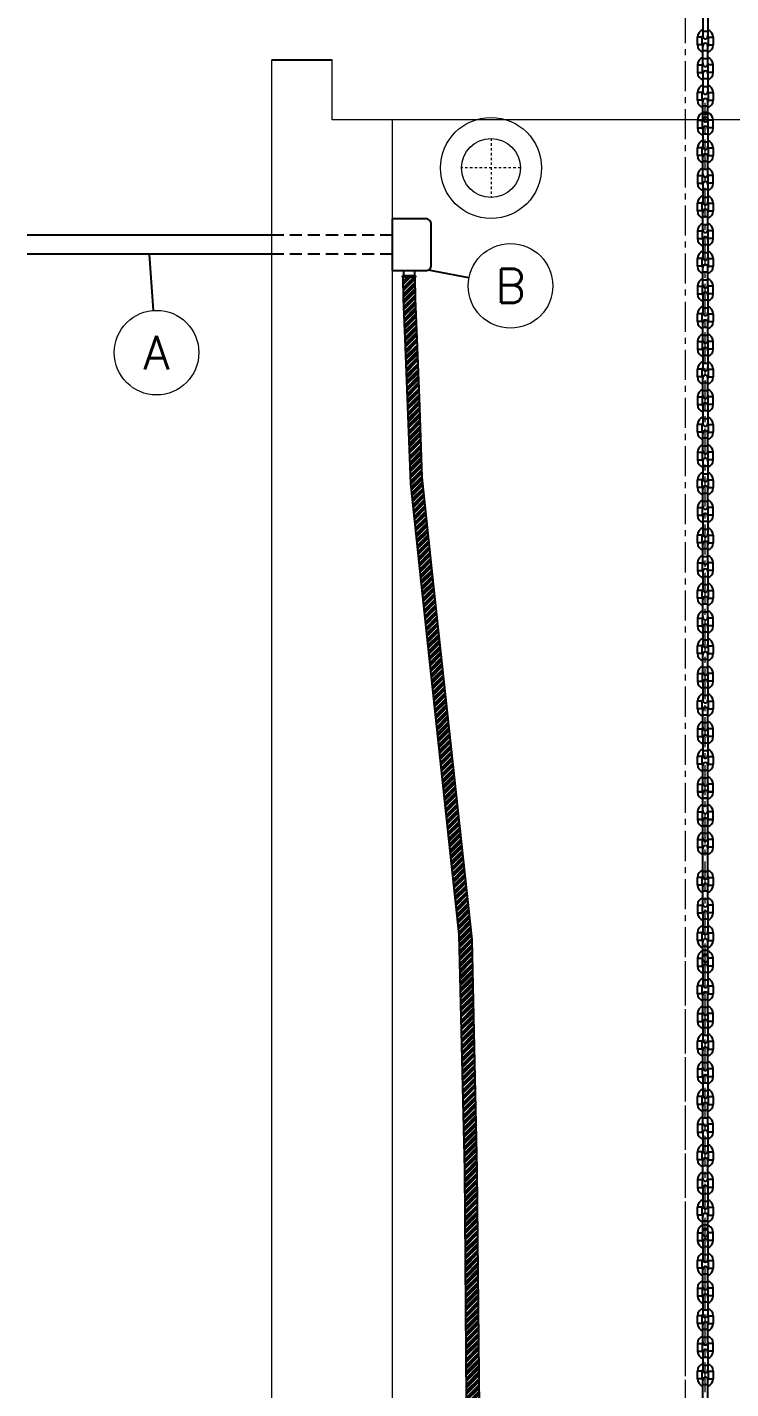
# Model space of a CAD drawing. Header units: millimetres. Extents: x 100 to 940, y 100 to 694.
# Drawn here: x 285.3 to 314.5, y 219 to 275.6 of the extents above; entities that cross this region are included whole.
import ezdxf
from ezdxf.enums import TextEntityAlignment as Align

# ---------------------------------------------------------------- set-up
doc = ezdxf.new("R2010")
doc.units = ezdxf.units.MM
for name, pattern in [('CENTER', [2, 1.25, -0.25, 0.25, -0.25]), ('DASHED', [0.75, 0.5, -0.25]), ('SGC_DASHDOT', [1, 0.5, -0.25, 0, -0.25])]:
    doc.linetypes.add(name, pattern=pattern)
for name, color, linetype, lineweight in [('CL', 1, 'CENTER', 9), ('PAREDE', 7, 'Continuous', 9), ('SGC-Anotaçoes (Dados da Peça)', 5, 'Continuous', 0), ('SGC-EIXOS', 9, 'SGC_DASHDOT', 9), ('SGC-Tubos (Desenho Bifilar)', 6, 'Continuous', 9)]:
    doc.layers.add(name, color=color, linetype=linetype, lineweight=lineweight)
doc.styles.add('SGC_Anotaçoes_Dados_da_Peça', font='txt.shx')

# ---------------------------------------------------------------- blocks, each defined once
blk = doc.blocks.new('BB-2-CA03-N0-D80-S0-L6000')
at = {"layer": 'SGC-EIXOS'}
for p, q in [((0, 49), (0, -49)), ((49, 0), (-49, 0))]:
    blk.add_line(p, q, dxfattribs=at)
at = {"layer": 'SGC-Tubos (Desenho Bifilar)'}
for radius in [84, 49]:
    blk.add_circle((0, 0), radius, dxfattribs=at)

msp = doc.modelspace()

# ---------------------------------------------------------------- hatches: boundary and pattern name
h = msp.add_hatch()
h.set_pattern_fill('ANSI34', color=2, scale=0.01)
h.set_pattern_definition([(45, (-1446.4746, -293.94258), (-0.134703842, 0.134703842), []), (45, (-1446.4297, -293.94258), (-0.134703842, 0.134703842), []), (45, (-1446.3848, -293.94258), (-0.134703842, 0.134703842), []), (45, (-1446.3399, -293.94258), (-0.134703842, 0.134703842), [])])
h.paths.add_polyline_path([(310.063, 161.287), (310.298, 161.375), (310.515, 161.414), (310.344, 161.881), (310.011, 163.704), (309.404, 166.847), (307.531, 172.03), (306.083, 178.521), (304.229, 199.745), (303.949, 228.129), (303.748, 237.71), (302.147, 252.477), (301.67, 256.916), (301.557, 260.212), (301.394, 264.334), (301.384, 265.237), (300.885, 265.237), (300.895, 264.334), (301.199, 256.655), (303.214, 237.906), (303.45, 228.129), (303.653, 199.424), (305.557, 178.009), (307.087, 171.361), (308.763, 167.044), (309.612, 163.324), (309.864, 161.852)])

# ---------------------------------------------------------------- linework, layer by layer
at = {"color": 7, "linetype": 'Continuous'}
for p, q in [((313.353, 276.009), (313.353, 275.236)), ((313.551, 276.009), (313.551, 275.236)), ((313.13, 274.885), (313.13, 275.21)), ((313.327, 274.885), (313.327, 275.21)), ((313.577, 275.21), (313.577, 274.885)), ((313.775, 275.21), (313.775, 274.885)), ((313.353, 274.086), (313.353, 274.859)), ((313.353, 274.086), (313.353, 274.859)), ((313.551, 274.086), (313.551, 274.859)), ((313.551, 274.086), (313.551, 274.859)), ((313.13, 274.06), (313.13, 273.735)), ((313.327, 274.06), (313.327, 273.735)), ((313.577, 273.735), (313.577, 274.06)), ((313.775, 273.735), (313.775, 274.06)), ((313.353, 273.709), (313.353, 272.936)), ((313.551, 273.709), (313.551, 272.936)), ((313.13, 272.585), (313.13, 272.91)), ((313.327, 272.585), (313.327, 272.91)), ((313.577, 272.91), (313.577, 272.585)), ((313.775, 272.91), (313.775, 272.585)), ((313.353, 271.786), (313.353, 272.559)), ((313.551, 271.786), (313.551, 272.559)), ((313.13, 271.76), (313.13, 271.435)), ((313.327, 271.76), (313.327, 271.435)), ((313.577, 271.435), (313.577, 271.76)), ((313.775, 271.435), (313.775, 271.76)), ((313.353, 271.409), (313.353, 270.636)), ((313.551, 271.409), (313.551, 270.636)), ((313.13, 270.285), (313.13, 270.61)), ((313.327, 270.285), (313.327, 270.61)), ((313.577, 270.61), (313.577, 270.285)), ((313.775, 270.61), (313.775, 270.285)), ((313.353, 269.486), (313.353, 270.259)), ((313.551, 269.486), (313.551, 270.259)), ((313.13, 269.46), (313.13, 269.135)), ((313.327, 269.46), (313.327, 269.135)), ((313.577, 269.135), (313.577, 269.46)), ((313.775, 269.135), (313.775, 269.46)), ((313.353, 269.109), (313.353, 268.336)), ((313.551, 269.109), (313.551, 268.336)), ((313.13, 267.985), (313.13, 268.31)), ((313.327, 267.985), (313.327, 268.31)), ((313.577, 268.31), (313.577, 267.985)), ((313.775, 268.31), (313.775, 267.985)), ((313.353, 267.186), (313.353, 267.959)), ((313.551, 267.186), (313.551, 267.959)), ((313.13, 267.16), (313.13, 266.835)), ((313.327, 267.16), (313.327, 266.835)), ((313.577, 266.835), (313.577, 267.16)), ((313.775, 266.835), (313.775, 267.16)), ((313.353, 266.809), (313.353, 266.036)), ((313.551, 266.809), (313.551, 266.036)), ((313.13, 265.685), (313.13, 266.01)), ((313.327, 265.685), (313.327, 266.01)), ((313.577, 266.01), (313.577, 265.685)), ((313.775, 266.01), (313.775, 265.685)), ((313.353, 264.886), (313.353, 265.659)), ((313.551, 264.886), (313.551, 265.659)), ((313.13, 264.86), (313.13, 264.535)), ((313.327, 264.86), (313.327, 264.535)), ((313.577, 264.535), (313.577, 264.86)), ((313.775, 264.535), (313.775, 264.86)), ((313.353, 264.509), (313.353, 263.736)), ((313.551, 264.509), (313.551, 263.736)), ((313.13, 263.385), (313.13, 263.71)), ((313.327, 263.385), (313.327, 263.71)), ((313.353, 262.586), (313.353, 263.359)), ((313.551, 262.586), (313.551, 263.359)), ((313.577, 263.71), (313.577, 263.385)), ((313.775, 263.71), (313.775, 263.385)), ((313.13, 262.56), (313.13, 262.235)), ((313.327, 262.56), (313.327, 262.235)), ((313.353, 262.209), (313.353, 261.436)), ((313.551, 262.209), (313.551, 261.436)), ((313.577, 262.235), (313.577, 262.56)), ((313.775, 262.235), (313.775, 262.56)), ((313.13, 261.085), (313.13, 261.41)), ((313.327, 261.085), (313.327, 261.41)), ((313.353, 260.286), (313.353, 261.059)), ((313.551, 260.286), (313.551, 261.059)), ((313.577, 261.41), (313.577, 261.085)), ((313.775, 261.41), (313.775, 261.085)), ((313.13, 260.26), (313.13, 259.935)), ((313.327, 260.26), (313.327, 259.935)), ((313.353, 259.909), (313.353, 259.136)), ((313.551, 259.909), (313.551, 259.136)), ((313.577, 259.935), (313.577, 260.26)), ((313.775, 259.935), (313.775, 260.26)), ((313.13, 258.785), (313.13, 259.11)), ((313.327, 258.785), (313.327, 259.11)), ((313.353, 257.986), (313.353, 258.759)), ((313.551, 257.986), (313.551, 258.759)), ((313.577, 259.11), (313.577, 258.785)), ((313.775, 259.11), (313.775, 258.785)), ((313.13, 257.96), (313.13, 257.635)), ((313.327, 257.96), (313.327, 257.635)), ((313.353, 257.609), (313.353, 256.836)), ((313.551, 257.609), (313.551, 256.836)), ((313.577, 257.635), (313.577, 257.96)), ((313.775, 257.635), (313.775, 257.96)), ((313.13, 256.485), (313.13, 256.81)), ((313.327, 256.485), (313.327, 256.81)), ((313.353, 255.686), (313.353, 256.459)), ((313.551, 255.686), (313.551, 256.459)), ((313.577, 256.81), (313.577, 256.485)), ((313.775, 256.81), (313.775, 256.485)), ((313.13, 255.66), (313.13, 255.335)), ((313.327, 255.66), (313.327, 255.335)), ((313.353, 255.309), (313.353, 254.536)), ((313.551, 255.309), (313.551, 254.536)), ((313.577, 255.335), (313.577, 255.66)), ((313.775, 255.335), (313.775, 255.66)), ((313.13, 254.185), (313.13, 254.51)), ((313.327, 254.185), (313.327, 254.51)), ((313.353, 253.386), (313.353, 254.159)), ((313.551, 253.386), (313.551, 254.159)), ((313.577, 254.51), (313.577, 254.185)), ((313.775, 254.51), (313.775, 254.185)), ((313.13, 253.36), (313.13, 253.035)), ((313.327, 253.36), (313.327, 253.035)), ((313.353, 253.009), (313.353, 252.236)), ((313.551, 253.009), (313.551, 252.236)), ((313.577, 253.035), (313.577, 253.36)), ((313.775, 253.035), (313.775, 253.36)), ((313.13, 251.885), (313.13, 252.21)), ((313.327, 251.885), (313.327, 252.21)), ((313.353, 251.086), (313.353, 251.859)), ((313.551, 251.086), (313.551, 251.859)), ((313.577, 252.21), (313.577, 251.885)), ((313.775, 252.21), (313.775, 251.885)), ((313.13, 251.06), (313.13, 250.735)), ((313.327, 251.06), (313.327, 250.735)), ((313.353, 250.709), (313.353, 249.936)), ((313.551, 250.709), (313.551, 249.936)), ((313.577, 250.735), (313.577, 251.06)), ((313.775, 250.735), (313.775, 251.06)), ((313.13, 249.585), (313.13, 249.91)), ((313.327, 249.585), (313.327, 249.91)), ((313.577, 249.91), (313.577, 249.585)), ((313.775, 249.91), (313.775, 249.585)), ((313.353, 248.786), (313.353, 249.559)), ((313.551, 248.786), (313.551, 249.559)), ((313.13, 248.76), (313.13, 248.435)), ((313.327, 248.76), (313.327, 248.435)), ((313.577, 248.435), (313.577, 248.76)), ((313.775, 248.435), (313.775, 248.76)), ((313.353, 248.409), (313.353, 247.636)), ((313.551, 248.409), (313.551, 247.636)), ((313.13, 247.285), (313.13, 247.61)), ((313.327, 247.285), (313.327, 247.61)), ((313.577, 247.61), (313.577, 247.285)), ((313.775, 247.61), (313.775, 247.285)), ((313.353, 246.486), (313.353, 247.259)), ((313.551, 246.486), (313.551, 247.259)), ((313.13, 246.46), (313.13, 246.135)), ((313.327, 246.46), (313.327, 246.135)), ((313.577, 246.135), (313.577, 246.46)), ((313.775, 246.135), (313.775, 246.46)), ((313.353, 246.109), (313.353, 245.336)), ((313.551, 246.109), (313.551, 245.336)), ((313.13, 244.985), (313.13, 245.31)), ((313.327, 244.985), (313.327, 245.31)), ((313.577, 245.31), (313.577, 244.985)), ((313.775, 245.31), (313.775, 244.985)), ((313.353, 244.186), (313.353, 244.959)), ((313.551, 244.186), (313.551, 244.959)), ((313.13, 244.16), (313.13, 243.835)), ((313.327, 244.16), (313.327, 243.835)), ((313.577, 243.835), (313.577, 244.16)), ((313.775, 243.835), (313.775, 244.16)), ((313.353, 243.036), (313.353, 243.809)), ((313.551, 243.036), (313.551, 243.809)), ((313.13, 243.01), (313.13, 242.685)), ((313.327, 243.01), (313.327, 242.685)), ((313.577, 242.685), (313.577, 243.01)), ((313.775, 242.685), (313.775, 243.01)), ((313.353, 241.886), (313.353, 242.659)), ((313.551, 241.886), (313.551, 242.659)), ((313.13, 241.86), (313.13, 241.535)), ((313.327, 241.86), (313.327, 241.535)), ((313.577, 241.535), (313.577, 241.86)), ((313.775, 241.535), (313.775, 241.86)), ((313.353, 240.311), (313.353, 241.509)), ((313.551, 240.311), (313.551, 241.509)), ((313.13, 239.96), (313.13, 240.285)), ((313.327, 239.96), (313.327, 240.285)), ((313.577, 240.285), (313.577, 239.96)), ((313.775, 240.285), (313.775, 239.96)), ((313.353, 239.161), (313.353, 239.934)), ((313.551, 239.161), (313.551, 239.934)), ((313.13, 239.135), (313.13, 238.81)), ((313.327, 239.135), (313.327, 238.81)), ((313.577, 238.81), (313.577, 239.135)), ((313.775, 238.81), (313.775, 239.135)), ((313.353, 238.784), (313.353, 238.011)), ((313.551, 238.784), (313.551, 238.011)), ((313.13, 237.66), (313.13, 237.985)), ((313.327, 237.66), (313.327, 237.985)), ((313.577, 237.985), (313.577, 237.66)), ((313.775, 237.985), (313.775, 237.66)), ((313.353, 236.861), (313.353, 237.634)), ((313.551, 236.861), (313.551, 237.634)), ((313.13, 236.927), (313.13, 236.602)), ((313.327, 236.927), (313.327, 236.602)), ((313.353, 236.576), (313.353, 235.803)), ((313.551, 236.576), (313.551, 235.803)), ((313.577, 236.602), (313.577, 236.927)), ((313.775, 236.602), (313.775, 236.927)), ((313.13, 235.452), (313.13, 235.777)), ((313.327, 235.452), (313.327, 235.777)), ((313.577, 235.777), (313.577, 235.452)), ((313.775, 235.777), (313.775, 235.452)), ((313.353, 234.653), (313.353, 235.426)), ((313.551, 234.653), (313.551, 235.426)), ((313.13, 234.627), (313.13, 234.302)), ((313.327, 234.627), (313.327, 234.302)), ((313.577, 234.302), (313.577, 234.627)), ((313.775, 234.302), (313.775, 234.627)), ((313.353, 234.276), (313.353, 233.503)), ((313.551, 234.276), (313.551, 233.503)), ((313.13, 233.152), (313.13, 233.477)), ((313.327, 233.152), (313.327, 233.477)), ((313.577, 233.477), (313.577, 233.152)), ((313.775, 233.477), (313.775, 233.152)), ((313.353, 232.353), (313.353, 233.126)), ((313.551, 232.353), (313.551, 233.126)), ((313.13, 232.327), (313.13, 232.002)), ((313.327, 232.327), (313.327, 232.002)), ((313.577, 232.002), (313.577, 232.327)), ((313.775, 232.002), (313.775, 232.327)), ((313.353, 231.976), (313.353, 231.203)), ((313.551, 231.976), (313.551, 231.203)), ((313.13, 230.852), (313.13, 231.177)), ((313.327, 230.852), (313.327, 231.177)), ((313.577, 231.177), (313.577, 230.852)), ((313.775, 231.177), (313.775, 230.852)), ((313.353, 230.053), (313.353, 230.826)), ((313.551, 230.053), (313.551, 230.826)), ((313.13, 230.027), (313.13, 229.702)), ((313.327, 230.027), (313.327, 229.702)), ((313.577, 229.702), (313.577, 230.027)), ((313.775, 229.702), (313.775, 230.027)), ((313.353, 229.676), (313.353, 228.903)), ((313.551, 229.676), (313.551, 228.903)), ((313.13, 228.552), (313.13, 228.877)), ((313.327, 228.552), (313.327, 228.877)), ((313.577, 228.877), (313.577, 228.552)), ((313.775, 228.877), (313.775, 228.552)), ((313.353, 227.753), (313.353, 228.526)), ((313.551, 227.753), (313.551, 228.526)), ((313.13, 227.727), (313.13, 227.402)), ((313.327, 227.727), (313.327, 227.402)), ((313.577, 227.402), (313.577, 227.727)), ((313.775, 227.402), (313.775, 227.727)), ((313.353, 227.376), (313.353, 226.603)), ((313.551, 227.376), (313.551, 226.603)), ((313.13, 226.252), (313.13, 226.577)), ((313.327, 226.252), (313.327, 226.577)), ((313.577, 226.577), (313.577, 226.252)), ((313.775, 226.577), (313.775, 226.252)), ((313.353, 225.453), (313.353, 226.226)), ((313.551, 225.453), (313.551, 226.226)), ((313.13, 225.517), (313.13, 225.192)), ((313.327, 225.517), (313.327, 225.192)), ((313.577, 225.192), (313.577, 225.517)), ((313.775, 225.192), (313.775, 225.517)), ((313.353, 225.166), (313.353, 224.393)), ((313.551, 225.166), (313.551, 224.393)), ((313.13, 224.042), (313.13, 224.367)), ((313.327, 224.042), (313.327, 224.367)), ((313.577, 224.367), (313.577, 224.042)), ((313.775, 224.367), (313.775, 224.042)), ((313.353, 223.243), (313.353, 224.016)), ((313.551, 223.243), (313.551, 224.016)), ((313.13, 223.217), (313.13, 222.892)), ((313.327, 223.217), (313.327, 222.892)), ((313.577, 222.892), (313.577, 223.217)), ((313.775, 222.892), (313.775, 223.217)), ((313.353, 222.866), (313.353, 222.093)), ((313.551, 222.866), (313.551, 222.093)), ((313.13, 221.742), (313.13, 222.067)), ((313.327, 221.742), (313.327, 222.067)), ((313.577, 222.067), (313.577, 221.742)), ((313.775, 222.067), (313.775, 221.742)), ((313.353, 220.943), (313.353, 221.716)), ((313.551, 220.943), (313.551, 221.716)), ((313.13, 220.917), (313.13, 220.592)), ((313.327, 220.917), (313.327, 220.592)), ((313.577, 220.592), (313.577, 220.917)), ((313.775, 220.592), (313.775, 220.917)), ((313.353, 220.566), (313.353, 219.793)), ((313.551, 220.566), (313.551, 219.793)), ((313.13, 219.442), (313.13, 219.767)), ((313.327, 219.442), (313.327, 219.767)), ((313.577, 219.767), (313.577, 219.442)), ((313.775, 219.767), (313.775, 219.442)), ((313.353, 218.643), (313.353, 219.416)), ((313.551, 218.643), (313.551, 219.416))]:
    msp.add_line(p, q, dxfattribs=at)
at = {"color": 9, "linetype": 'Continuous'}
for p, q in [((313.327, 275.21), (313.13, 275.21)), ((313.353, 275.46), (313.551, 275.46)), ((313.577, 275.21), (313.775, 275.21)), ((313.327, 274.885), (313.13, 274.885)), ((313.551, 274.635), (313.353, 274.635)), ((313.577, 274.885), (313.775, 274.885)), ((313.13, 274.06), (313.327, 274.06)), ((313.13, 274.06), (313.327, 274.06)), ((313.551, 274.31), (313.353, 274.31)), ((313.775, 274.06), (313.577, 274.06)), ((313.775, 274.06), (313.577, 274.06)), ((313.13, 273.735), (313.327, 273.735)), ((313.13, 273.735), (313.327, 273.735)), ((313.353, 273.485), (313.551, 273.485)), ((313.353, 273.485), (313.551, 273.485)), ((313.775, 273.735), (313.577, 273.735)), ((313.775, 273.735), (313.577, 273.735)), ((313.327, 272.91), (313.13, 272.91)), ((313.353, 273.16), (313.551, 273.16)), ((313.577, 272.91), (313.775, 272.91)), ((313.327, 272.585), (313.13, 272.585)), ((313.551, 272.335), (313.353, 272.335)), ((313.577, 272.585), (313.775, 272.585)), ((313.13, 271.76), (313.327, 271.76)), ((313.13, 271.76), (313.327, 271.76)), ((313.551, 272.01), (313.353, 272.01)), ((313.775, 271.76), (313.577, 271.76)), ((313.775, 271.76), (313.577, 271.76)), ((313.13, 271.435), (313.327, 271.435)), ((313.353, 271.185), (313.551, 271.185)), ((313.775, 271.435), (313.577, 271.435)), ((313.327, 270.61), (313.13, 270.61)), ((313.353, 270.86), (313.551, 270.86)), ((313.577, 270.61), (313.775, 270.61)), ((313.327, 270.285), (313.13, 270.285)), ((313.551, 270.035), (313.353, 270.035)), ((313.577, 270.285), (313.775, 270.285)), ((313.13, 269.46), (313.327, 269.46)), ((313.551, 269.71), (313.353, 269.71)), ((313.775, 269.46), (313.577, 269.46)), ((313.13, 269.135), (313.327, 269.135)), ((313.353, 268.885), (313.551, 268.885)), ((313.775, 269.135), (313.577, 269.135)), ((313.327, 268.31), (313.13, 268.31)), ((313.353, 268.56), (313.551, 268.56)), ((313.577, 268.31), (313.775, 268.31)), ((313.327, 267.985), (313.13, 267.985)), ((313.551, 267.735), (313.353, 267.735)), ((313.577, 267.985), (313.775, 267.985)), ((313.13, 267.16), (313.327, 267.16)), ((313.551, 267.41), (313.353, 267.41)), ((313.775, 267.16), (313.577, 267.16)), ((313.13, 266.835), (313.327, 266.835)), ((313.353, 266.585), (313.551, 266.585)), ((313.775, 266.835), (313.577, 266.835)), ((313.327, 266.01), (313.13, 266.01)), ((313.353, 266.26), (313.551, 266.26)), ((313.577, 266.01), (313.775, 266.01)), ((313.327, 265.685), (313.13, 265.685)), ((313.551, 265.435), (313.353, 265.435)), ((313.577, 265.685), (313.775, 265.685)), ((313.13, 264.86), (313.327, 264.86)), ((313.551, 265.11), (313.353, 265.11)), ((313.775, 264.86), (313.577, 264.86)), ((313.13, 264.535), (313.327, 264.535)), ((313.13, 264.535), (313.327, 264.535)), ((313.775, 264.535), (313.577, 264.535)), ((313.775, 264.535), (313.577, 264.535)), ((313.353, 264.285), (313.551, 264.285)), ((313.353, 264.285), (313.551, 264.285)), ((313.353, 263.96), (313.551, 263.96)), ((313.327, 263.71), (313.13, 263.71)), ((313.327, 263.385), (313.13, 263.385)), ((313.577, 263.71), (313.775, 263.71)), ((313.577, 263.385), (313.775, 263.385)), ((313.551, 263.135), (313.353, 263.135)), ((313.551, 262.81), (313.353, 262.81)), ((313.13, 262.56), (313.327, 262.56)), ((313.13, 262.235), (313.327, 262.235)), ((313.775, 262.56), (313.577, 262.56)), ((313.775, 262.235), (313.577, 262.235)), ((313.353, 261.985), (313.551, 261.985)), ((313.353, 261.66), (313.551, 261.66)), ((313.327, 261.41), (313.13, 261.41)), ((313.327, 261.085), (313.13, 261.085)), ((313.577, 261.41), (313.775, 261.41)), ((313.577, 261.085), (313.775, 261.085)), ((313.551, 260.835), (313.353, 260.835)), ((313.551, 260.51), (313.353, 260.51)), ((313.13, 260.26), (313.327, 260.26)), ((313.13, 259.935), (313.327, 259.935)), ((313.775, 260.26), (313.577, 260.26)), ((313.775, 259.935), (313.577, 259.935)), ((313.353, 259.685), (313.551, 259.685)), ((313.353, 259.36), (313.551, 259.36)), ((313.327, 259.11), (313.13, 259.11)), ((313.327, 258.785), (313.13, 258.785)), ((313.577, 259.11), (313.775, 259.11)), ((313.577, 258.785), (313.775, 258.785)), ((313.551, 258.535), (313.353, 258.535)), ((313.551, 258.21), (313.353, 258.21)), ((313.13, 257.96), (313.327, 257.96)), ((313.13, 257.635), (313.327, 257.635)), ((313.13, 257.635), (313.327, 257.635)), ((313.775, 257.96), (313.577, 257.96)), ((313.775, 257.635), (313.577, 257.635)), ((313.775, 257.635), (313.577, 257.635)), ((313.353, 257.385), (313.551, 257.385)), ((313.353, 257.06), (313.551, 257.06)), ((313.353, 257.385), (313.551, 257.385)), ((313.327, 256.81), (313.13, 256.81)), ((313.327, 256.485), (313.13, 256.485)), ((313.577, 256.81), (313.775, 256.81)), ((313.577, 256.485), (313.775, 256.485)), ((313.551, 256.235), (313.353, 256.235)), ((313.551, 255.91), (313.353, 255.91)), ((313.13, 255.66), (313.327, 255.66)), ((313.13, 255.335), (313.327, 255.335)), ((313.775, 255.66), (313.577, 255.66)), ((313.775, 255.335), (313.577, 255.335)), ((313.353, 255.085), (313.551, 255.085)), ((313.353, 254.76), (313.551, 254.76)), ((313.327, 254.51), (313.13, 254.51)), ((313.327, 254.185), (313.13, 254.185)), ((313.577, 254.51), (313.775, 254.51)), ((313.577, 254.185), (313.775, 254.185)), ((313.551, 253.935), (313.353, 253.935)), ((313.551, 253.61), (313.353, 253.61)), ((313.13, 253.36), (313.327, 253.36)), ((313.13, 253.035), (313.327, 253.035)), ((313.775, 253.36), (313.577, 253.36)), ((313.775, 253.035), (313.577, 253.035)), ((313.353, 252.785), (313.551, 252.785)), ((313.353, 252.46), (313.551, 252.46)), ((313.327, 252.21), (313.13, 252.21)), ((313.327, 251.885), (313.13, 251.885)), ((313.577, 252.21), (313.775, 252.21)), ((313.577, 251.885), (313.775, 251.885)), ((313.551, 251.635), (313.353, 251.635)), ((313.551, 251.31), (313.353, 251.31)), ((313.13, 251.06), (313.327, 251.06)), ((313.13, 250.735), (313.327, 250.735)), ((313.13, 250.735), (313.327, 250.735)), ((313.775, 251.06), (313.577, 251.06)), ((313.775, 250.735), (313.577, 250.735)), ((313.775, 250.735), (313.577, 250.735)), ((313.353, 250.485), (313.551, 250.485)), ((313.353, 250.485), (313.551, 250.485)), ((313.353, 250.16), (313.551, 250.16)), ((313.327, 249.91), (313.13, 249.91)), ((313.327, 249.585), (313.13, 249.585)), ((313.577, 249.91), (313.775, 249.91)), ((313.577, 249.585), (313.775, 249.585)), ((313.551, 249.335), (313.353, 249.335)), ((313.551, 249.01), (313.353, 249.01)), ((313.13, 248.76), (313.327, 248.76)), ((313.775, 248.76), (313.577, 248.76)), ((313.13, 248.435), (313.327, 248.435)), ((313.353, 248.185), (313.551, 248.185)), ((313.775, 248.435), (313.577, 248.435)), ((313.327, 247.61), (313.13, 247.61)), ((313.353, 247.86), (313.551, 247.86)), ((313.577, 247.61), (313.775, 247.61)), ((313.327, 247.285), (313.13, 247.285)), ((313.551, 247.035), (313.353, 247.035)), ((313.577, 247.285), (313.775, 247.285)), ((313.13, 246.46), (313.327, 246.46)), ((313.551, 246.71), (313.353, 246.71)), ((313.775, 246.46), (313.577, 246.46)), ((313.13, 246.135), (313.327, 246.135)), ((313.353, 245.885), (313.551, 245.885)), ((313.775, 246.135), (313.577, 246.135)), ((313.327, 245.31), (313.13, 245.31)), ((313.353, 245.56), (313.551, 245.56)), ((313.577, 245.31), (313.775, 245.31)), ((313.327, 244.985), (313.13, 244.985)), ((313.551, 244.735), (313.353, 244.735)), ((313.577, 244.985), (313.775, 244.985)), ((313.13, 244.16), (313.327, 244.16)), ((313.551, 244.41), (313.353, 244.41)), ((313.775, 244.16), (313.577, 244.16)), ((313.13, 243.835), (313.327, 243.835)), ((313.327, 243.835), (313.13, 243.835)), ((313.353, 243.585), (313.551, 243.585)), ((313.551, 243.585), (313.353, 243.585)), ((313.775, 243.835), (313.577, 243.835)), ((313.577, 243.835), (313.775, 243.835)), ((313.13, 243.01), (313.327, 243.01)), ((313.551, 243.26), (313.353, 243.26)), ((313.775, 243.01), (313.577, 243.01)), ((313.13, 242.685), (313.327, 242.685)), ((313.327, 242.685), (313.13, 242.685)), ((313.551, 242.435), (313.353, 242.435)), ((313.353, 242.435), (313.551, 242.435)), ((313.775, 242.685), (313.577, 242.685)), ((313.577, 242.685), (313.775, 242.685)), ((313.13, 241.86), (313.327, 241.86)), ((313.551, 242.11), (313.353, 242.11)), ((313.775, 241.86), (313.577, 241.86)), ((313.13, 241.535), (313.327, 241.535)), ((313.353, 241.285), (313.551, 241.285)), ((313.551, 241.285), (313.353, 241.285)), ((313.353, 241.285), (313.551, 241.285)), ((313.775, 241.535), (313.577, 241.535)), ((313.551, 240.535), (313.353, 240.535)), ((313.353, 240.535), (313.551, 240.535)), ((313.327, 240.285), (313.13, 240.285)), ((313.327, 239.96), (313.13, 239.96)), ((313.577, 240.285), (313.775, 240.285)), ((313.577, 239.96), (313.775, 239.96)), ((313.551, 239.71), (313.353, 239.71)), ((313.13, 239.135), (313.327, 239.135)), ((313.551, 239.385), (313.353, 239.385)), ((313.775, 239.135), (313.577, 239.135)), ((313.13, 238.81), (313.327, 238.81)), ((313.353, 238.56), (313.551, 238.56)), ((313.775, 238.81), (313.577, 238.81)), ((313.327, 237.985), (313.13, 237.985)), ((313.353, 238.235), (313.551, 238.235)), ((313.577, 237.985), (313.775, 237.985)), ((313.327, 237.66), (313.13, 237.66)), ((313.551, 237.41), (313.353, 237.41)), ((313.577, 237.66), (313.775, 237.66)), ((313.13, 236.927), (313.327, 236.927)), ((313.13, 236.602), (313.327, 236.602)), ((313.551, 237.085), (313.353, 237.085)), ((313.775, 236.927), (313.577, 236.927)), ((313.775, 236.602), (313.577, 236.602)), ((313.353, 236.352), (313.551, 236.352)), ((313.353, 236.027), (313.551, 236.027)), ((313.327, 235.777), (313.13, 235.777)), ((313.327, 235.452), (313.13, 235.452)), ((313.577, 235.777), (313.775, 235.777)), ((313.577, 235.452), (313.775, 235.452)), ((313.551, 235.202), (313.353, 235.202)), ((313.551, 234.877), (313.353, 234.877)), ((313.13, 234.627), (313.327, 234.627)), ((313.13, 234.302), (313.327, 234.302)), ((313.775, 234.627), (313.577, 234.627)), ((313.775, 234.302), (313.577, 234.302)), ((313.353, 234.052), (313.551, 234.052)), ((313.327, 233.477), (313.13, 233.477)), ((313.353, 233.727), (313.551, 233.727)), ((313.577, 233.477), (313.775, 233.477)), ((313.327, 233.152), (313.13, 233.152)), ((313.551, 232.902), (313.353, 232.902)), ((313.577, 233.152), (313.775, 233.152)), ((313.13, 232.327), (313.327, 232.327)), ((313.551, 232.577), (313.353, 232.577)), ((313.775, 232.327), (313.577, 232.327)), ((313.13, 232.002), (313.327, 232.002)), ((313.353, 231.752), (313.551, 231.752)), ((313.775, 232.002), (313.577, 232.002)), ((313.327, 231.177), (313.13, 231.177)), ((313.353, 231.427), (313.551, 231.427)), ((313.577, 231.177), (313.775, 231.177)), ((313.327, 230.852), (313.13, 230.852)), ((313.551, 230.602), (313.353, 230.602)), ((313.577, 230.852), (313.775, 230.852)), ((313.13, 230.027), (313.327, 230.027)), ((313.551, 230.277), (313.353, 230.277)), ((313.775, 230.027), (313.577, 230.027)), ((313.13, 229.702), (313.327, 229.702)), ((313.353, 229.452), (313.551, 229.452)), ((313.775, 229.702), (313.577, 229.702)), ((313.327, 228.877), (313.13, 228.877)), ((313.353, 229.127), (313.551, 229.127)), ((313.577, 228.877), (313.775, 228.877)), ((313.327, 228.552), (313.13, 228.552)), ((313.551, 228.302), (313.353, 228.302)), ((313.577, 228.552), (313.775, 228.552)), ((313.13, 227.727), (313.327, 227.727)), ((313.551, 227.977), (313.353, 227.977)), ((313.775, 227.727), (313.577, 227.727)), ((313.13, 227.402), (313.327, 227.402)), ((313.353, 227.152), (313.551, 227.152)), ((313.775, 227.402), (313.577, 227.402)), ((313.327, 226.577), (313.13, 226.577)), ((313.353, 226.827), (313.551, 226.827)), ((313.577, 226.577), (313.775, 226.577)), ((313.327, 226.252), (313.13, 226.252)), ((313.551, 226.002), (313.353, 226.002)), ((313.577, 226.252), (313.775, 226.252)), ((313.13, 225.517), (313.327, 225.517)), ((313.551, 225.677), (313.353, 225.677)), ((313.775, 225.517), (313.577, 225.517)), ((313.13, 225.192), (313.327, 225.192)), ((313.353, 224.942), (313.551, 224.942)), ((313.775, 225.192), (313.577, 225.192)), ((313.327, 224.367), (313.13, 224.367)), ((313.353, 224.617), (313.551, 224.617)), ((313.577, 224.367), (313.775, 224.367)), ((313.327, 224.042), (313.13, 224.042)), ((313.551, 223.792), (313.353, 223.792)), ((313.577, 224.042), (313.775, 224.042)), ((313.13, 223.217), (313.327, 223.217)), ((313.551, 223.467), (313.353, 223.467)), ((313.775, 223.217), (313.577, 223.217)), ((313.13, 222.892), (313.327, 222.892)), ((313.353, 222.642), (313.551, 222.642)), ((313.775, 222.892), (313.577, 222.892)), ((313.327, 222.067), (313.13, 222.067)), ((313.353, 222.317), (313.551, 222.317)), ((313.577, 222.067), (313.775, 222.067)), ((313.327, 221.742), (313.13, 221.742)), ((313.551, 221.492), (313.353, 221.492)), ((313.577, 221.742), (313.775, 221.742)), ((313.13, 220.917), (313.327, 220.917)), ((313.551, 221.167), (313.353, 221.167)), ((313.775, 220.917), (313.577, 220.917)), ((313.13, 220.592), (313.327, 220.592)), ((313.353, 220.342), (313.551, 220.342)), ((313.775, 220.592), (313.577, 220.592)), ((313.327, 219.767), (313.13, 219.767)), ((313.353, 220.017), (313.551, 220.017)), ((313.577, 219.767), (313.775, 219.767)), ((313.327, 219.442), (313.13, 219.442)), ((313.551, 219.192), (313.353, 219.192)), ((313.577, 219.442), (313.775, 219.442))]:
    msp.add_line(p, q, dxfattribs=at)
msp.add_line((295.436, 274.272), (297.936, 274.272))
at = {"color": 2}
for p, q in [((300.436, 267.658), (300.436, 265.509)), ((295.436, 266.984), (285.268, 266.984)), ((295.436, 266.184), (285.268, 266.184)), ((300.908, 265.509), (300.908, 265.283)), ((301.362, 265.509), (301.362, 265.283)), ((301.407, 265.283), (300.862, 265.283)), ((300.862, 265.237), (300.862, 265.283)), ((301.407, 265.237), (300.862, 265.237)), ((301.407, 265.283), (301.407, 265.237))]:
    msp.add_line(p, q, dxfattribs=at)
at = {"color": 2, "linetype": 'DASHED'}
for p, q in [((300.436, 266.984), (295.436, 266.984)), ((300.436, 266.184), (295.436, 266.184))]:
    msp.add_line(p, q, dxfattribs=at)
at = {"color": 5}
for p, q in [((290.519, 263.85), (290.352, 266.184)), ((303.63, 265.204), (301.94, 265.529))]:
    msp.add_line(p, q, dxfattribs=at)
at = {"color": 2}
msp.add_lwpolyline([(300.436, 265.509), (301.833, 265.509, 0.454478), (302.062, 265.734), (302.062, 267.433, 0.432809), (301.833, 267.658), (300.436, 267.658)], format="xyb", dxfattribs=at)
for points in [[(300.885, 265.237), (300.895, 264.334), (300.961, 262.685), (301.058, 260.212), (301.199, 256.655), (301.648, 252.477), (303.214, 237.906), (303.45, 228.129), (303.653, 199.424), (305.557, 178.009), (307.087, 171.361), (308.763, 167.044), (309.612, 163.324), (309.864, 161.852), (310.072, 161.291)], [(301.384, 265.237), (301.394, 264.334), (301.46, 262.685), (301.557, 260.212), (301.67, 256.916), (302.147, 252.477), (303.748, 237.71), (303.949, 228.129), (304.229, 199.745), (306.083, 178.521), (307.531, 172.03), (309.404, 166.847), (310.011, 163.704), (310.344, 161.881), (310.527, 161.416)]]:
    msp.add_lwpolyline(points, dxfattribs=at)
at = {"color": 7, "linetype": 'Continuous'}
for centre, radius, start, end in [((313.452, 275.21), 0.323, 107.8475, 180), ((313.452, 275.21), 0.125, 142.2678, 180), ((313.452, 275.236), 0.0988, 180, 0), ((313.452, 275.21), 0.323, 0, 72.1525), ((313.452, 275.21), 0.125, 0, 37.7322), ((313.452, 274.885), 0.323, 180, 252.1525), ((313.452, 274.885), 0.125, 180, 217.7322), ((313.452, 274.859), 0.0988, 0, 180), ((313.452, 274.885), 0.323, 287.8475, 0), ((313.452, 274.885), 0.125, 322.2678, 0), ((313.452, 274.06), 0.323, 107.8475, 180), ((313.452, 274.06), 0.323, 107.8475, 180), ((313.452, 274.06), 0.125, 142.2678, 180), ((313.452, 274.06), 0.125, 142.2678, 180), ((313.452, 274.086), 0.0988, 180, 0), ((313.452, 274.086), 0.0988, 180, 0), ((313.452, 274.06), 0.323, 0, 72.1525), ((313.452, 274.06), 0.323, 0, 72.1525), ((313.452, 274.06), 0.125, 0, 37.7322), ((313.452, 274.06), 0.125, 0, 37.7322), ((313.452, 273.735), 0.323, 180, 252.1525), ((313.452, 273.735), 0.323, 180, 252.1525), ((313.452, 273.735), 0.125, 180, 217.7322), ((313.452, 273.735), 0.125, 180, 217.7322), ((313.452, 273.709), 0.0988, 0, 180), ((313.452, 273.709), 0.0988, 0, 180), ((313.452, 273.735), 0.323, 287.8475, 0), ((313.452, 273.735), 0.125, 322.2678, 0), ((313.452, 273.735), 0.323, 287.8475, 0), ((313.452, 273.735), 0.125, 322.2678, 0), ((313.452, 272.91), 0.323, 107.8475, 180), ((313.452, 272.91), 0.125, 142.2678, 180), ((313.452, 272.936), 0.0988, 180, 0), ((313.452, 272.91), 0.323, 0, 72.1525), ((313.452, 272.91), 0.125, 0, 37.7322), ((313.452, 272.585), 0.323, 180, 252.1525), ((313.452, 272.585), 0.125, 180, 217.7322), ((313.452, 272.559), 0.0988, 0, 180), ((313.452, 272.585), 0.323, 287.8475, 0), ((313.452, 272.585), 0.125, 322.2678, 0), ((313.452, 271.76), 0.323, 0, 180), ((313.452, 271.76), 0.323, 107.8475, 180), ((313.452, 271.76), 0.125, 0, 180), ((313.452, 271.76), 0.125, 142.2678, 180), ((313.452, 271.786), 0.0988, 180, 0), ((313.452, 271.76), 0.323, 0, 72.1525), ((313.452, 271.76), 0.125, 0, 37.7322), ((313.452, 271.435), 0.323, 180, 252.1525), ((313.452, 271.435), 0.125, 180, 217.7322), ((313.452, 271.409), 0.0988, 0, 180), ((313.452, 271.435), 0.323, 287.8475, 0), ((313.452, 271.435), 0.125, 322.2678, 0), ((313.452, 270.61), 0.323, 107.8475, 180), ((313.452, 270.61), 0.125, 142.2678, 180), ((313.452, 270.636), 0.0988, 180, 0), ((313.452, 270.61), 0.323, 0, 72.1525), ((313.452, 270.61), 0.125, 0, 37.7322), ((313.452, 270.285), 0.323, 180, 252.1525), ((313.452, 270.285), 0.125, 180, 217.7322), ((313.452, 270.259), 0.0988, 0, 180), ((313.452, 270.285), 0.323, 287.8475, 0), ((313.452, 270.285), 0.125, 322.2678, 0), ((313.452, 269.46), 0.323, 107.8475, 180), ((313.452, 269.46), 0.125, 142.2678, 180), ((313.452, 269.486), 0.0988, 180, 0), ((313.452, 269.46), 0.323, 0, 72.1525), ((313.452, 269.46), 0.125, 0, 37.7322), ((313.452, 269.135), 0.323, 180, 252.1525), ((313.452, 269.135), 0.125, 180, 217.7322), ((313.452, 269.109), 0.0988, 0, 180), ((313.452, 269.135), 0.323, 287.8475, 0), ((313.452, 269.135), 0.125, 322.2678, 0), ((313.452, 268.31), 0.323, 107.8475, 180), ((313.452, 268.31), 0.125, 142.2678, 180), ((313.452, 268.336), 0.0988, 180, 0), ((313.452, 268.31), 0.323, 0, 72.1525), ((313.452, 268.31), 0.125, 0, 37.7322), ((313.452, 267.985), 0.323, 180, 252.1525), ((313.452, 267.985), 0.125, 180, 217.7322), ((313.452, 267.959), 0.0988, 0, 180), ((313.452, 267.985), 0.323, 287.8475, 0), ((313.452, 267.985), 0.125, 322.2678, 0), ((313.452, 267.16), 0.323, 107.8475, 180), ((313.452, 267.16), 0.125, 142.2678, 180), ((313.452, 267.186), 0.0988, 180, 0), ((313.452, 267.16), 0.323, 0, 72.1525), ((313.452, 267.16), 0.125, 0, 37.7322), ((313.452, 266.835), 0.323, 180, 252.1525), ((313.452, 266.835), 0.125, 180, 217.7322), ((313.452, 266.809), 0.0988, 0, 180), ((313.452, 266.835), 0.323, 287.8475, 0), ((313.452, 266.835), 0.125, 322.2678, 0), ((313.452, 266.01), 0.323, 107.8475, 180), ((313.452, 266.01), 0.125, 142.2678, 180), ((313.452, 266.036), 0.0988, 180, 0), ((313.452, 266.01), 0.323, 0, 72.1525), ((313.452, 266.01), 0.125, 0, 37.7322), ((313.452, 265.685), 0.323, 180, 252.1525), ((313.452, 265.685), 0.125, 180, 217.7322), ((313.452, 265.659), 0.0988, 0, 180), ((313.452, 265.685), 0.323, 287.8475, 0), ((313.452, 265.685), 0.125, 322.2678, 0), ((313.452, 264.86), 0.323, 107.8475, 180), ((313.452, 264.86), 0.125, 142.2678, 180), ((313.452, 264.886), 0.0988, 180, 0), ((313.452, 264.86), 0.323, 0, 72.1525), ((313.452, 264.86), 0.125, 0, 37.7322), ((313.452, 264.535), 0.323, 180, 252.1525), ((313.452, 264.535), 0.323, 180, 252.1525), ((313.452, 264.535), 0.125, 180, 217.7322), ((313.452, 264.535), 0.125, 180, 217.7322), ((313.452, 264.509), 0.0988, 0, 180), ((313.452, 264.509), 0.0988, 0, 180), ((313.452, 264.535), 0.323, 287.8475, 0), ((313.452, 264.535), 0.125, 322.2678, 0), ((313.452, 264.535), 0.323, 287.8475, 0), ((313.452, 264.535), 0.125, 322.2678, 0), ((313.452, 263.71), 0.323, 107.8475, 180), ((313.452, 263.71), 0.125, 142.2678, 180), ((313.452, 263.736), 0.0988, 180, 0), ((313.452, 263.71), 0.323, 0, 72.1525), ((313.452, 263.71), 0.125, 0, 37.7322), ((313.452, 263.385), 0.323, 180, 252.1525), ((313.452, 263.385), 0.125, 180, 217.7322), ((313.452, 263.359), 0.0988, 0, 180), ((313.452, 263.385), 0.323, 287.8475, 0), ((313.452, 263.385), 0.125, 322.2678, 0), ((313.452, 262.56), 0.323, 107.8475, 180), ((313.452, 262.56), 0.125, 142.2678, 180), ((313.452, 262.56), 0.323, 0, 72.1525), ((313.452, 262.56), 0.125, 0, 37.7322), ((313.452, 262.235), 0.323, 180, 252.1525), ((313.452, 262.235), 0.125, 180, 217.7322), ((313.452, 262.586), 0.0988, 180, 0), ((313.452, 262.209), 0.0988, 0, 180), ((313.452, 262.235), 0.323, 287.8475, 0), ((313.452, 262.235), 0.125, 322.2678, 0), ((313.452, 261.41), 0.323, 107.8475, 180), ((313.452, 261.41), 0.125, 142.2678, 180), ((313.452, 261.41), 0.323, 0, 72.1525), ((313.452, 261.41), 0.125, 0, 37.7322), ((313.452, 261.085), 0.323, 180, 252.1525), ((313.452, 261.085), 0.125, 180, 217.7322), ((313.452, 261.436), 0.0988, 180, 0), ((313.452, 261.059), 0.0988, 0, 180), ((313.452, 261.085), 0.323, 287.8475, 0), ((313.452, 261.085), 0.125, 322.2678, 0), ((313.452, 260.26), 0.323, 107.8475, 180), ((313.452, 260.26), 0.125, 142.2678, 180), ((313.452, 260.26), 0.323, 0, 72.1525), ((313.452, 260.26), 0.125, 0, 37.7322), ((313.452, 259.935), 0.323, 180, 252.1525), ((313.452, 259.935), 0.125, 180, 217.7322), ((313.452, 260.286), 0.0988, 180, 0), ((313.452, 259.909), 0.0988, 0, 180), ((313.452, 259.935), 0.323, 287.8475, 0), ((313.452, 259.935), 0.125, 322.2678, 0), ((313.452, 259.11), 0.323, 107.8475, 180), ((313.452, 259.11), 0.323, 0, 72.1525), ((313.452, 258.785), 0.323, 180, 252.1525), ((313.452, 259.11), 0.125, 142.2678, 180), ((313.452, 258.785), 0.125, 180, 217.7322), ((313.452, 259.136), 0.0988, 180, 0), ((313.452, 258.759), 0.0988, 0, 180), ((313.452, 259.11), 0.125, 0, 37.7322), ((313.452, 258.785), 0.323, 287.8475, 0), ((313.452, 258.785), 0.125, 322.2678, 0), ((313.452, 257.96), 0.323, 107.8475, 180), ((313.452, 257.96), 0.323, 0, 72.1525), ((313.452, 257.635), 0.323, 180, 252.1525), ((313.452, 257.635), 0.323, 180, 252.1525), ((313.452, 257.96), 0.125, 142.2678, 180), ((313.452, 257.635), 0.125, 180, 217.7322), ((313.452, 257.635), 0.125, 180, 217.7322), ((313.452, 257.609), 0.0988, 0, 180), ((313.452, 257.986), 0.0988, 180, 0), ((313.452, 257.609), 0.0988, 0, 180), ((313.452, 257.96), 0.125, 0, 37.7322), ((313.452, 257.635), 0.323, 287.8475, 0), ((313.452, 257.635), 0.125, 322.2678, 0), ((313.452, 257.635), 0.323, 287.8475, 0), ((313.452, 257.635), 0.125, 322.2678, 0), ((313.452, 256.81), 0.323, 107.8475, 180), ((313.452, 256.81), 0.323, 0, 72.1525), ((313.452, 256.485), 0.323, 180, 252.1525), ((313.452, 256.81), 0.125, 142.2678, 180), ((313.452, 256.485), 0.125, 180, 217.7322), ((313.452, 256.836), 0.0988, 180, 0), ((313.452, 256.459), 0.0988, 0, 180), ((313.452, 256.81), 0.125, 0, 37.7322), ((313.452, 256.485), 0.323, 287.8475, 0), ((313.452, 256.485), 0.125, 322.2678, 0), ((313.452, 255.66), 0.323, 107.8475, 180), ((313.452, 255.66), 0.323, 0, 72.1525), ((313.452, 255.335), 0.323, 180, 252.1525), ((313.452, 255.66), 0.125, 142.2678, 180), ((313.452, 255.335), 0.125, 180, 217.7322), ((313.452, 255.686), 0.0988, 180, 0), ((313.452, 255.309), 0.0988, 0, 180), ((313.452, 255.66), 0.125, 0, 37.7322), ((313.452, 255.335), 0.323, 287.8475, 0), ((313.452, 255.335), 0.125, 322.2678, 0), ((313.452, 254.51), 0.323, 107.8475, 180), ((313.452, 254.51), 0.323, 0, 72.1525), ((313.452, 254.185), 0.323, 180, 252.1525), ((313.452, 254.51), 0.125, 142.2678, 180), ((313.452, 254.185), 0.125, 180, 217.7322), ((313.452, 254.536), 0.0988, 180, 0), ((313.452, 254.159), 0.0988, 0, 180), ((313.452, 254.51), 0.125, 0, 37.7322), ((313.452, 254.185), 0.323, 287.8475, 0), ((313.452, 254.185), 0.125, 322.2678, 0), ((313.452, 253.36), 0.323, 107.8475, 180), ((313.452, 253.36), 0.323, 0, 72.1525), ((313.452, 253.035), 0.323, 180, 252.1525), ((313.452, 253.36), 0.125, 142.2678, 180), ((313.452, 253.035), 0.125, 180, 217.7322), ((313.452, 253.386), 0.0988, 180, 0), ((313.452, 253.009), 0.0988, 0, 180), ((313.452, 253.36), 0.125, 0, 37.7322), ((313.452, 253.035), 0.323, 287.8475, 0), ((313.452, 253.035), 0.125, 322.2678, 0), ((313.452, 252.21), 0.323, 107.8475, 180), ((313.452, 252.21), 0.323, 0, 72.1525), ((313.452, 251.885), 0.323, 180, 252.1525), ((313.452, 252.21), 0.125, 142.2678, 180), ((313.452, 251.885), 0.125, 180, 217.7322), ((313.452, 252.236), 0.0988, 180, 0), ((313.452, 251.859), 0.0988, 0, 180), ((313.452, 252.21), 0.125, 0, 37.7322), ((313.452, 251.885), 0.323, 287.8475, 0), ((313.452, 251.885), 0.125, 322.2678, 0), ((313.452, 251.06), 0.323, 107.8475, 180), ((313.452, 251.06), 0.323, 0, 72.1525), ((313.452, 250.735), 0.323, 180, 252.1525), ((313.452, 250.735), 0.323, 180, 252.1525), ((313.452, 251.06), 0.125, 142.2678, 180), ((313.452, 250.735), 0.125, 180, 217.7322), ((313.452, 250.735), 0.125, 180, 217.7322), ((313.452, 251.086), 0.0988, 180, 0), ((313.452, 250.709), 0.0988, 0, 180), ((313.452, 250.709), 0.0988, 0, 180), ((313.452, 251.06), 0.125, 0, 37.7322), ((313.452, 250.735), 0.323, 287.8475, 0), ((313.452, 250.735), 0.125, 322.2678, 0), ((313.452, 250.735), 0.323, 287.8475, 0), ((313.452, 250.735), 0.125, 322.2678, 0), ((313.452, 249.91), 0.323, 107.8475, 180), ((313.452, 249.91), 0.323, 0, 72.1525), ((313.452, 249.585), 0.323, 180, 252.1525), ((313.452, 249.91), 0.125, 142.2678, 180), ((313.452, 249.585), 0.125, 180, 217.7322), ((313.452, 249.936), 0.0988, 180, 0), ((313.452, 249.559), 0.0988, 0, 180), ((313.452, 249.91), 0.125, 0, 37.7322), ((313.452, 249.585), 0.323, 287.8475, 0), ((313.452, 249.585), 0.125, 322.2678, 0), ((313.452, 248.76), 0.323, 107.8475, 180), ((313.452, 248.76), 0.323, 0, 72.1525), ((313.452, 248.76), 0.125, 142.2678, 180), ((313.452, 248.786), 0.0988, 180, 0), ((313.452, 248.409), 0.0988, 0, 180), ((313.452, 248.76), 0.125, 0, 37.7322), ((313.452, 248.435), 0.323, 180, 252.1525), ((313.452, 247.61), 0.323, 107.8475, 180), ((313.452, 248.435), 0.125, 180, 217.7322), ((313.452, 248.435), 0.323, 287.8475, 0), ((313.452, 248.435), 0.125, 322.2678, 0), ((313.452, 247.61), 0.323, 0, 72.1525), ((313.452, 247.61), 0.125, 142.2678, 180), ((313.452, 247.636), 0.0988, 180, 0), ((313.452, 247.259), 0.0988, 0, 180), ((313.452, 247.61), 0.125, 0, 37.7322), ((313.452, 247.285), 0.323, 180, 252.1525), ((313.452, 246.46), 0.323, 107.8475, 180), ((313.452, 247.285), 0.125, 180, 217.7322), ((313.452, 247.285), 0.323, 287.8475, 0), ((313.452, 247.285), 0.125, 322.2678, 0), ((313.452, 246.46), 0.323, 0, 72.1525), ((313.452, 246.46), 0.125, 142.2678, 180), ((313.452, 246.486), 0.0988, 180, 0), ((313.452, 246.109), 0.0988, 0, 180), ((313.452, 246.46), 0.125, 0, 37.7322), ((313.452, 246.135), 0.323, 180, 252.1525), ((313.452, 245.31), 0.323, 107.8475, 180), ((313.452, 246.135), 0.125, 180, 217.7322), ((313.452, 246.135), 0.323, 287.8475, 0), ((313.452, 246.135), 0.125, 322.2678, 0), ((313.452, 245.31), 0.323, 0, 72.1525), ((313.452, 245.31), 0.125, 142.2678, 180), ((313.452, 245.336), 0.0988, 180, 0), ((313.452, 244.959), 0.0988, 0, 180), ((313.452, 245.31), 0.125, 0, 37.7322), ((313.452, 244.985), 0.323, 180, 252.1525), ((313.452, 244.985), 0.125, 180, 217.7322), ((313.452, 244.985), 0.323, 287.8475, 0), ((313.452, 244.985), 0.125, 322.2678, 0), ((313.452, 244.16), 0.323, 107.8475, 180), ((313.452, 244.16), 0.125, 142.2678, 180), ((313.452, 244.186), 0.0988, 180, 0), ((313.452, 244.16), 0.323, 0, 72.1525), ((313.452, 244.16), 0.125, 0, 37.7322), ((313.452, 243.835), 0.323, 180, 252.1525), ((313.452, 243.835), 0.323, 180, 252.1525), ((313.452, 243.835), 0.125, 180, 217.7322), ((313.452, 243.835), 0.125, 180, 217.7322), ((313.452, 243.809), 0.0988, 0, 180), ((313.452, 243.809), 0.0988, 0, 180), ((313.452, 243.835), 0.323, 287.8475, 0), ((313.452, 243.835), 0.125, 322.2678, 0), ((313.452, 243.835), 0.323, 287.8475, 0), ((313.452, 243.835), 0.125, 322.2678, 0), ((313.452, 243.01), 0.323, 107.8475, 180), ((313.452, 243.01), 0.125, 142.2678, 180), ((313.452, 243.036), 0.0988, 180, 0), ((313.452, 243.01), 0.323, 0, 72.1525), ((313.452, 243.01), 0.125, 0, 37.7322), ((313.452, 242.685), 0.323, 180, 252.1525), ((313.452, 242.685), 0.323, 180, 252.1525), ((313.452, 242.685), 0.125, 180, 217.7322), ((313.452, 242.685), 0.125, 180, 217.7322), ((313.452, 242.659), 0.0988, 0, 180), ((313.452, 242.659), 0.0988, 0, 180), ((313.452, 242.685), 0.323, 287.8475, 0), ((313.452, 242.685), 0.125, 322.2678, 0), ((313.452, 242.685), 0.323, 287.8475, 0), ((313.452, 242.685), 0.125, 322.2678, 0), ((313.452, 241.86), 0.323, 107.8475, 180), ((313.452, 241.86), 0.125, 142.2678, 180), ((313.452, 241.886), 0.0988, 180, 0), ((313.452, 241.86), 0.323, 0, 72.1525), ((313.452, 241.86), 0.125, 0, 37.7322), ((313.452, 241.535), 0.323, 180, 252.1525), ((313.452, 241.535), 0.125, 180, 217.7322), ((313.452, 241.535), 0.125, 180, 217.7322), ((313.452, 241.535), 0.125, 180, 217.7322), ((313.452, 241.509), 0.0988, 0, 180), ((313.452, 241.509), 0.0988, 0, 180), ((313.452, 241.509), 0.0988, 0, 180), ((313.452, 241.535), 0.323, 287.8475, 0), ((313.452, 241.535), 0.125, 322.2678, 0), ((313.452, 241.535), 0.125, 322.2678, 0), ((313.452, 241.535), 0.125, 322.2678, 0), ((313.452, 240.285), 0.323, 107.8475, 180), ((313.452, 240.285), 0.323, 0, 72.1525), ((313.452, 239.96), 0.323, 180, 252.1525), ((313.452, 240.285), 0.125, 142.2678, 180), ((313.452, 240.285), 0.125, 142.2678, 180), ((313.452, 239.96), 0.125, 180, 217.7322), ((313.452, 240.311), 0.0988, 180, 0), ((313.452, 240.311), 0.0988, 180, 0), ((313.452, 239.934), 0.0988, 0, 180), ((313.452, 240.285), 0.125, 0, 37.7322), ((313.452, 240.285), 0.125, 0, 37.7322), ((313.452, 239.96), 0.323, 287.8475, 0), ((313.452, 239.96), 0.125, 322.2678, 0), ((313.452, 239.135), 0.323, 107.8475, 180), ((313.452, 239.135), 0.323, 0, 72.1525), ((313.452, 239.135), 0.125, 142.2678, 180), ((313.452, 239.161), 0.0988, 180, 0), ((313.452, 238.784), 0.0988, 0, 180), ((313.452, 239.135), 0.125, 0, 37.7322), ((313.452, 238.81), 0.323, 180, 252.1525), ((313.452, 237.985), 0.323, 107.8475, 180), ((313.452, 238.81), 0.125, 180, 217.7322), ((313.452, 238.81), 0.323, 287.8475, 0), ((313.452, 238.81), 0.125, 322.2678, 0), ((313.452, 237.985), 0.323, 0, 72.1525), ((313.452, 237.985), 0.125, 142.2678, 180), ((313.452, 238.011), 0.0988, 180, 0), ((313.452, 237.634), 0.0988, 0, 180), ((313.452, 237.985), 0.125, 0, 37.7322), ((313.452, 237.66), 0.323, 180, 252.1525), ((313.452, 236.927), 0.323, 0, 180), ((313.452, 237.66), 0.125, 180, 217.7322), ((313.452, 237.66), 0.323, 287.8475, 0), ((313.452, 237.66), 0.125, 322.2678, 0), ((313.452, 236.602), 0.323, 180, 252.1525), ((313.452, 236.927), 0.125, 0, 180), ((313.452, 236.602), 0.125, 180, 217.7322), ((313.452, 236.576), 0.0988, 0, 180), ((313.452, 236.861), 0.0988, 180, 0), ((313.452, 236.602), 0.323, 287.8475, 0), ((313.452, 236.602), 0.125, 322.2678, 0), ((313.452, 235.777), 0.323, 107.8475, 180), ((313.452, 235.777), 0.323, 0, 72.1525), ((313.452, 235.452), 0.323, 180, 252.1525), ((313.452, 235.777), 0.125, 142.2678, 180), ((313.452, 235.452), 0.125, 180, 217.7322), ((313.452, 235.803), 0.0988, 180, 0), ((313.452, 235.426), 0.0988, 0, 180), ((313.452, 235.777), 0.125, 0, 37.7322), ((313.452, 235.452), 0.323, 287.8475, 0), ((313.452, 235.452), 0.125, 322.2678, 0), ((313.452, 234.627), 0.323, 107.8475, 180), ((313.452, 234.627), 0.323, 0, 72.1525), ((313.452, 234.302), 0.323, 180, 252.1525), ((313.452, 234.627), 0.125, 142.2678, 180), ((313.452, 234.302), 0.125, 180, 217.7322), ((313.452, 234.653), 0.0988, 180, 0), ((313.452, 234.276), 0.0988, 0, 180), ((313.452, 234.627), 0.125, 0, 37.7322), ((313.452, 234.302), 0.323, 287.8475, 0), ((313.452, 234.302), 0.125, 322.2678, 0), ((313.452, 233.477), 0.323, 107.8475, 180), ((313.452, 233.477), 0.323, 0, 72.1525), ((313.452, 233.477), 0.125, 142.2678, 180), ((313.452, 233.503), 0.0988, 180, 0), ((313.452, 233.126), 0.0988, 0, 180), ((313.452, 233.477), 0.125, 0, 37.7322), ((313.452, 233.152), 0.323, 180, 252.1525), ((313.452, 232.327), 0.323, 107.8475, 180), ((313.452, 233.152), 0.125, 180, 217.7322), ((313.452, 233.152), 0.323, 287.8475, 0), ((313.452, 233.152), 0.125, 322.2678, 0), ((313.452, 232.327), 0.323, 0, 72.1525), ((313.452, 232.327), 0.125, 142.2678, 180), ((313.452, 232.353), 0.0988, 180, 0), ((313.452, 231.976), 0.0988, 0, 180), ((313.452, 232.327), 0.125, 0, 37.7322), ((313.452, 232.002), 0.323, 180, 252.1525), ((313.452, 231.177), 0.323, 107.8475, 180), ((313.452, 232.002), 0.125, 180, 217.7322), ((313.452, 232.002), 0.323, 287.8475, 0), ((313.452, 232.002), 0.125, 322.2678, 0), ((313.452, 231.177), 0.323, 0, 72.1525), ((313.452, 231.177), 0.125, 142.2678, 180), ((313.452, 231.203), 0.0988, 180, 0), ((313.452, 230.826), 0.0988, 0, 180), ((313.452, 231.177), 0.125, 0, 37.7322), ((313.452, 230.852), 0.323, 180, 252.1525), ((313.452, 230.027), 0.323, 107.8475, 180), ((313.452, 230.852), 0.125, 180, 217.7322), ((313.452, 230.852), 0.323, 287.8475, 0), ((313.452, 230.852), 0.125, 322.2678, 0), ((313.452, 230.027), 0.323, 0, 72.1525), ((313.452, 230.027), 0.125, 142.2678, 180), ((313.452, 230.053), 0.0988, 180, 0), ((313.452, 229.676), 0.0988, 0, 180), ((313.452, 230.027), 0.125, 0, 37.7322), ((313.452, 229.702), 0.323, 180, 252.1525), ((313.452, 229.702), 0.125, 180, 217.7322), ((313.452, 229.702), 0.323, 287.8475, 0), ((313.452, 229.702), 0.125, 322.2678, 0), ((313.452, 228.877), 0.323, 107.8475, 180), ((313.452, 228.877), 0.125, 142.2678, 180), ((313.452, 228.903), 0.0988, 180, 0), ((313.452, 228.877), 0.323, 0, 72.1525), ((313.452, 228.877), 0.125, 0, 37.7322), ((313.452, 228.552), 0.323, 180, 252.1525), ((313.452, 228.552), 0.125, 180, 217.7322), ((313.452, 228.526), 0.0988, 0, 180), ((313.452, 228.552), 0.323, 287.8475, 0), ((313.452, 228.552), 0.125, 322.2678, 0), ((313.452, 227.727), 0.323, 107.8475, 180), ((313.452, 227.727), 0.125, 142.2678, 180), ((313.452, 227.753), 0.0988, 180, 0), ((313.452, 227.727), 0.323, 0, 72.1525), ((313.452, 227.727), 0.125, 0, 37.7322), ((313.452, 227.402), 0.323, 180, 252.1525), ((313.452, 227.402), 0.125, 180, 217.7322), ((313.452, 227.376), 0.0988, 0, 180), ((313.452, 227.402), 0.323, 287.8475, 0), ((313.452, 227.402), 0.125, 322.2678, 0), ((313.452, 226.577), 0.323, 107.8475, 180), ((313.452, 226.577), 0.125, 142.2678, 180), ((313.452, 226.603), 0.0988, 180, 0), ((313.452, 226.577), 0.323, 0, 72.1525), ((313.452, 226.577), 0.125, 0, 37.7322), ((313.452, 226.252), 0.323, 180, 252.1525), ((313.452, 225.517), 0.323, 0, 180), ((313.452, 226.252), 0.125, 180, 217.7322), ((313.452, 226.226), 0.0988, 0, 180), ((313.452, 226.252), 0.323, 287.8475, 0), ((313.452, 226.252), 0.125, 322.2678, 0), ((313.452, 225.517), 0.125, 0, 180), ((313.452, 225.453), 0.0988, 180, 0), ((313.452, 225.166), 0.0988, 0, 180), ((313.452, 225.192), 0.323, 180, 252.1525), ((313.452, 225.192), 0.125, 180, 217.7322), ((313.452, 225.192), 0.323, 287.8475, 0), ((313.452, 225.192), 0.125, 322.2678, 0), ((313.452, 224.367), 0.323, 107.8475, 180), ((313.452, 224.367), 0.125, 142.2678, 180), ((313.452, 224.393), 0.0988, 180, 0), ((313.452, 224.016), 0.0988, 0, 180), ((313.452, 224.367), 0.323, 0, 72.1525), ((313.452, 224.367), 0.125, 0, 37.7322), ((313.452, 224.042), 0.323, 180, 252.1525), ((313.452, 224.042), 0.125, 180, 217.7322), ((313.452, 224.042), 0.323, 287.8475, 0), ((313.452, 224.042), 0.125, 322.2678, 0), ((313.452, 223.217), 0.323, 107.8475, 180), ((313.452, 223.217), 0.125, 142.2678, 180), ((313.452, 223.243), 0.0988, 180, 0), ((313.452, 223.217), 0.323, 0, 72.1525), ((313.452, 223.217), 0.125, 0, 37.7322), ((313.452, 222.892), 0.323, 180, 252.1525), ((313.452, 222.892), 0.125, 180, 217.7322), ((313.452, 222.866), 0.0988, 0, 180), ((313.452, 222.892), 0.323, 287.8475, 0), ((313.452, 222.892), 0.125, 322.2678, 0), ((313.452, 222.067), 0.323, 107.8475, 180), ((313.452, 222.067), 0.125, 142.2678, 180), ((313.452, 222.093), 0.0988, 180, 0), ((313.452, 222.067), 0.323, 0, 72.1525), ((313.452, 222.067), 0.125, 0, 37.7322), ((313.452, 221.742), 0.323, 180, 252.1525), ((313.452, 221.742), 0.125, 180, 217.7322), ((313.452, 221.716), 0.0988, 0, 180), ((313.452, 221.742), 0.323, 287.8475, 0), ((313.452, 221.742), 0.125, 322.2678, 0), ((313.452, 220.917), 0.323, 107.8475, 180), ((313.452, 220.917), 0.125, 142.2678, 180), ((313.452, 220.943), 0.0988, 180, 0), ((313.452, 220.917), 0.323, 0, 72.1525), ((313.452, 220.917), 0.125, 0, 37.7322), ((313.452, 220.592), 0.323, 180, 252.1525), ((313.452, 220.592), 0.125, 180, 217.7322), ((313.452, 220.566), 0.0988, 0, 180), ((313.452, 220.592), 0.323, 287.8475, 0), ((313.452, 220.592), 0.125, 322.2678, 0), ((313.452, 219.767), 0.323, 107.8475, 180), ((313.452, 219.767), 0.125, 142.2678, 180), ((313.452, 219.793), 0.0988, 180, 0), ((313.452, 219.767), 0.323, 0, 72.1525), ((313.452, 219.767), 0.125, 0, 37.7322), ((313.452, 219.442), 0.323, 180, 252.1525), ((313.452, 219.442), 0.125, 180, 217.7322), ((313.452, 219.416), 0.0988, 0, 180), ((313.452, 219.442), 0.323, 287.8475, 0), ((313.452, 219.442), 0.125, 322.2678, 0)]:
    msp.add_arc(centre, radius, start, end, dxfattribs=at)
at = {"layer": 'CL'}
for p, q in [((312.627, 220.965), (312.627, 323.172)), ((313.452, 233.7), (313.452, 272.48)), ((312.627, 209.557), (312.627, 237.572)), ((313.452, 222.292), (313.452, 237.647)), ((312.627, 198.147), (312.627, 226.162)), ((313.452, 210.882), (313.452, 226.237))]:
    msp.add_line(p, q, dxfattribs=at)
at = {"layer": 'PAREDE'}
for p, q in [((295.436, 145.847), (295.436, 274.272)), ((297.936, 271.772), (297.936, 274.272)), ((330.436, 271.772), (297.936, 271.772)), ((300.436, 271.772), (300.436, 150.847))]:
    msp.add_line(p, q, dxfattribs=at)
at = {"layer": 'SGC-Anotaçoes (Dados da Peça)'}
for centre in [(305.356, 264.872), (290.644, 262.097)]:
    msp.add_circle(centre, 1.758, dxfattribs=at)

# ---------------------------------------------------------------- block references
at = {"layer": 'SGC-Tubos (Desenho Bifilar)', "xscale": 0.025, "yscale": 0.025, "zscale": 0.025}
msp.add_blockref('BB-2-CA03-N0-D80-S0-L6000', (304.546, 269.772), dxfattribs=at)

# ---------------------------------------------------------------- texts
at = {"layer": 'SGC-Anotaçoes (Dados da Peça)', "style": 'SGC_Anotaçoes_Dados_da_Peça'}
for s, p in [('B', (305.356, 264.872)), ('A', (290.644, 262.097))]:
    msp.add_text(s, height=1.406, dxfattribs=at).set_placement(p, align=Align.MIDDLE_CENTER)

doc.saveas('drawing.dxf')
